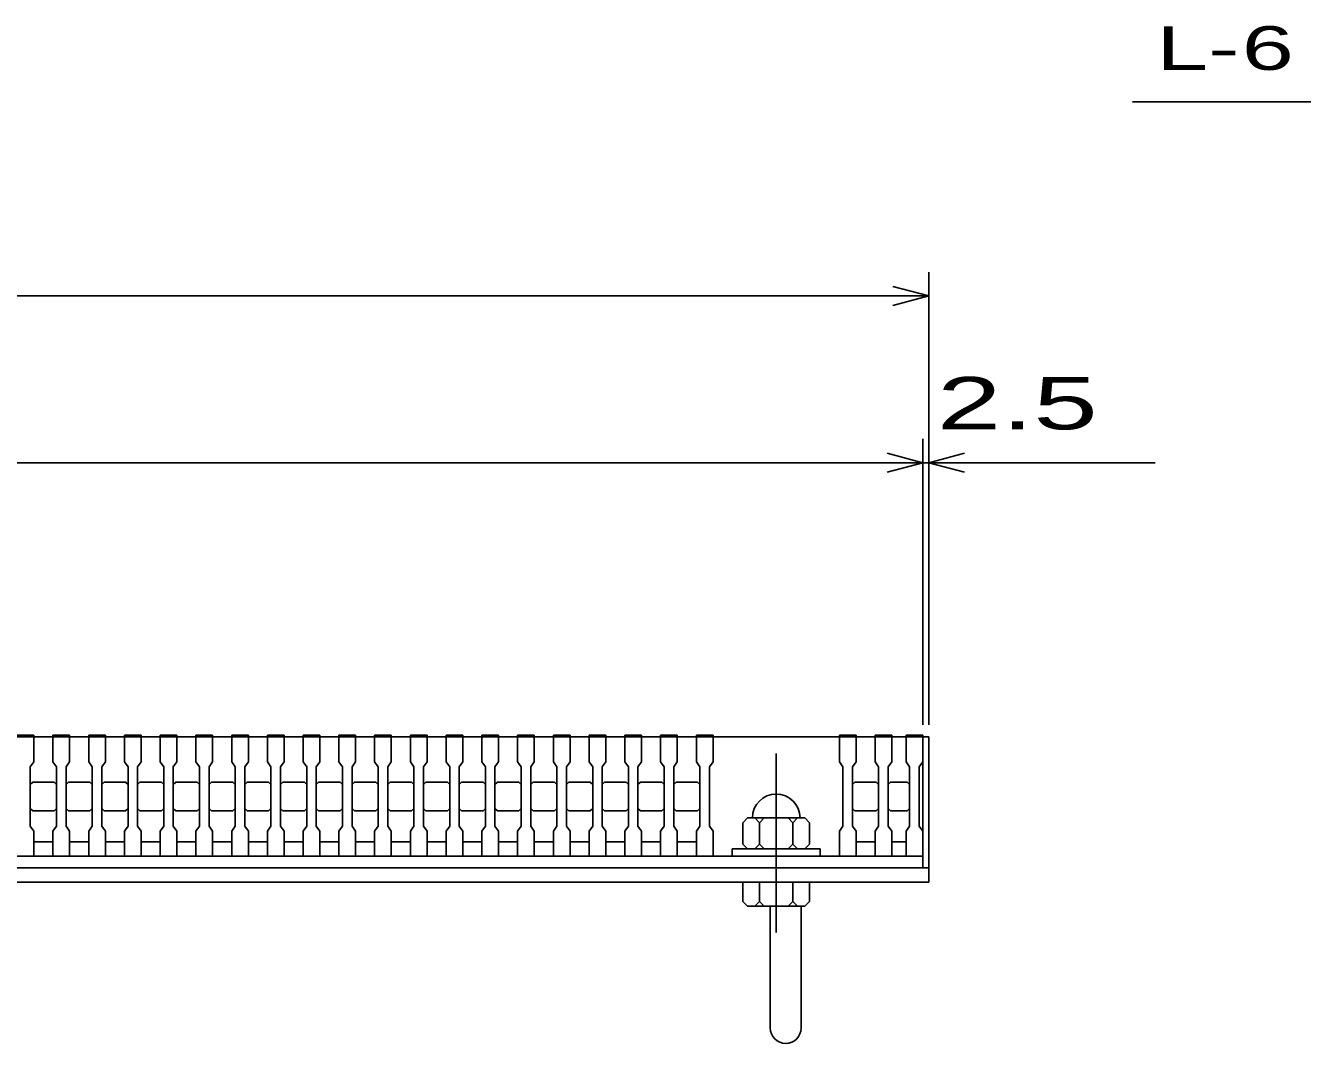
# Model space of a CAD drawing. Units: millimetres, scale not verified. Extents: x -1820 to 1731, y -1282 to 1054.
# Drawn here: x -730 to -194, y -676 to -249 of the extents above; entities that cross this region are included whole.
import ezdxf
from ezdxf.enums import TextEntityAlignment as Align

# ---------------------------------------------------------------- set-up
doc = ezdxf.new("R2010")
doc.units = ezdxf.units.MM
doc.header["$LTSCALE"] = 10
doc.linetypes.add('CHAIN', pattern=[18.5, 12, -1.5, 3.5, -1.5])
for name, color, linetype, lineweight in [('16', 3, 'Continuous', 25), ('19', 6, 'Continuous', 25), ('22', 4, 'Continuous', 25)]:
    doc.layers.add(name, color=color, linetype=linetype, lineweight=lineweight)
doc.styles.add('ベクトル', font='')
doc.styles.get('ベクトル').set_extended_font_data('ベクトル')

msp = doc.modelspace()

# ---------------------------------------------------------------- linework, layer by layer
at = {"layer": '16'}
for p, q in [((-1348, -547.5), (-353, -547.5)), ((-733, -546.8), (-726, -546.8)), ((-726, -547.5), (-733, -547.5)), ((-726, -546.8), (-726, -547.5)), ((-726, -558), (-726, -547.5)), ((-718, -547.5), (-718, -546.8)), ((-718, -546.8), (-711, -546.8)), ((-718, -547.5), (-718, -558)), ((-711, -547.5), (-718, -547.5)), ((-711, -546.8), (-711, -547.5)), ((-711, -558), (-711, -547.5)), ((-703, -547.5), (-703, -546.8)), ((-703, -546.8), (-696, -546.8)), ((-703, -547.5), (-703, -558)), ((-696, -547.5), (-703, -547.5)), ((-696, -546.8), (-696, -547.5)), ((-696, -558), (-696, -547.5)), ((-688, -547.5), (-688, -546.8)), ((-688, -546.8), (-681, -546.8)), ((-688, -547.5), (-688, -558)), ((-681, -547.5), (-688, -547.5)), ((-681, -546.8), (-681, -547.5)), ((-681, -558), (-681, -547.5)), ((-673, -547.5), (-673, -546.8)), ((-673, -546.8), (-666, -546.8)), ((-673, -547.5), (-673, -558)), ((-666, -547.5), (-673, -547.5)), ((-666, -546.8), (-666, -547.5)), ((-666, -558), (-666, -547.5)), ((-658, -547.5), (-658, -546.8)), ((-658, -546.8), (-651, -546.8)), ((-658, -547.5), (-658, -558)), ((-651, -547.5), (-658, -547.5)), ((-651, -546.8), (-651, -547.5)), ((-651, -558), (-651, -547.5)), ((-643, -547.5), (-643, -546.8)), ((-643, -546.8), (-636, -546.8)), ((-643, -547.5), (-643, -558)), ((-636, -547.5), (-643, -547.5)), ((-636, -546.8), (-636, -547.5)), ((-636, -558), (-636, -547.5)), ((-628, -547.5), (-628, -546.8)), ((-628, -546.8), (-621, -546.8)), ((-628, -547.5), (-628, -558)), ((-621, -547.5), (-628, -547.5)), ((-621, -546.8), (-621, -547.5)), ((-621, -558), (-621, -547.5)), ((-613, -547.5), (-613, -546.8)), ((-613, -546.8), (-606, -546.8)), ((-613, -547.5), (-613, -558)), ((-606, -547.5), (-613, -547.5)), ((-606, -546.8), (-606, -547.5)), ((-606, -558), (-606, -547.5)), ((-598, -547.5), (-598, -546.8)), ((-598, -546.8), (-591, -546.8)), ((-598, -547.5), (-598, -558)), ((-591, -547.5), (-598, -547.5)), ((-591, -546.8), (-591, -547.5)), ((-591, -558), (-591, -547.5)), ((-583, -547.5), (-583, -546.8)), ((-583, -546.8), (-576, -546.8)), ((-583, -547.5), (-583, -558)), ((-576, -547.5), (-583, -547.5)), ((-576, -546.8), (-576, -547.5)), ((-576, -558), (-576, -547.5)), ((-568, -547.5), (-568, -546.8)), ((-568, -546.8), (-561, -546.8)), ((-568, -547.5), (-568, -558)), ((-561, -547.5), (-568, -547.5)), ((-561, -546.8), (-561, -547.5)), ((-561, -558), (-561, -547.5)), ((-553, -547.5), (-553, -546.8)), ((-553, -546.8), (-546, -546.8)), ((-553, -547.5), (-553, -558)), ((-546, -547.5), (-553, -547.5)), ((-546, -546.8), (-546, -547.5)), ((-546, -558), (-546, -547.5)), ((-538, -547.5), (-538, -546.8)), ((-538, -546.8), (-531, -546.8)), ((-538, -547.5), (-538, -558)), ((-531, -547.5), (-538, -547.5)), ((-531, -546.8), (-531, -547.5)), ((-531, -558), (-531, -547.5)), ((-523, -547.5), (-523, -546.8)), ((-523, -546.8), (-516, -546.8)), ((-523, -547.5), (-523, -558)), ((-516, -547.5), (-523, -547.5)), ((-516, -546.8), (-516, -547.5)), ((-516, -558), (-516, -547.5)), ((-508, -547.5), (-508, -546.8)), ((-508, -546.8), (-501, -546.8)), ((-508, -547.5), (-508, -558)), ((-501, -547.5), (-508, -547.5)), ((-501, -546.8), (-501, -547.5)), ((-501, -558), (-501, -547.5)), ((-493, -547.5), (-493, -546.8)), ((-493, -546.8), (-486, -546.8)), ((-493, -547.5), (-493, -558)), ((-486, -547.5), (-493, -547.5)), ((-486, -546.8), (-486, -547.5)), ((-486, -558), (-486, -547.5)), ((-478, -547.5), (-478, -546.8)), ((-478, -546.8), (-471, -546.8)), ((-478, -547.5), (-478, -558)), ((-471, -547.5), (-478, -547.5)), ((-471, -546.8), (-471, -547.5)), ((-471, -558), (-471, -547.5)), ((-463, -547.5), (-463, -546.8)), ((-463, -546.8), (-456, -546.8)), ((-463, -547.5), (-463, -558)), ((-456, -547.5), (-463, -547.5)), ((-456, -546.8), (-456, -547.5)), ((-456, -558), (-456, -547.5)), ((-448, -547.5), (-448, -546.8)), ((-448, -546.8), (-441, -546.8)), ((-448, -547.5), (-448, -558)), ((-441, -547.5), (-448, -547.5)), ((-441, -546.8), (-441, -547.5)), ((-441, -558), (-441, -547.5)), ((-441, -547.5), (-388, -547.5)), ((-388, -547.5), (-388, -546.8)), ((-388, -546.8), (-381, -546.8)), ((-388, -547.5), (-388, -558)), ((-381, -547.5), (-388, -547.5)), ((-381, -546.8), (-381, -547.5)), ((-381, -558), (-381, -547.5)), ((-373, -547.5), (-373, -546.8)), ((-373, -546.8), (-366, -546.8)), ((-373, -547.5), (-373, -558)), ((-366, -547.5), (-373, -547.5)), ((-366, -546.8), (-366, -547.5)), ((-366, -558), (-366, -547.5)), ((-360, -547.5), (-360, -546.8)), ((-360, -546.8), (-353, -546.8)), ((-360, -547.5), (-360, -558)), ((-353, -547.5), (-360, -547.5)), ((-353, -546.8), (-353, -547.5)), ((-353, -558), (-353, -547.5)), ((-353, -591.5), (-353, -547.5)), ((-727.5, -560), (-726, -558)), ((-727.5, -585), (-727.5, -560)), ((-718, -558), (-716.5, -560)), ((-716.5, -560), (-716.5, -585)), ((-712.5, -560), (-711, -558)), ((-712.5, -585), (-712.5, -560)), ((-703, -558), (-701.5, -560)), ((-701.5, -560), (-701.5, -585)), ((-697.5, -560), (-696, -558)), ((-697.5, -585), (-697.5, -560)), ((-688, -558), (-686.5, -560)), ((-686.5, -560), (-686.5, -585)), ((-682.5, -560), (-681, -558)), ((-682.5, -585), (-682.5, -560)), ((-673, -558), (-671.5, -560)), ((-671.5, -560), (-671.5, -585)), ((-667.5, -560), (-666, -558)), ((-667.5, -585), (-667.5, -560)), ((-658, -558), (-656.5, -560)), ((-656.5, -560), (-656.5, -585)), ((-652.5, -560), (-651, -558)), ((-652.5, -585), (-652.5, -560)), ((-643, -558), (-641.5, -560)), ((-641.5, -560), (-641.5, -585)), ((-637.5, -560), (-636, -558)), ((-637.5, -585), (-637.5, -560)), ((-628, -558), (-626.5, -560)), ((-626.5, -560), (-626.5, -585)), ((-622.5, -560), (-621, -558)), ((-622.5, -585), (-622.5, -560)), ((-613, -558), (-611.5, -560)), ((-611.5, -560), (-611.5, -585)), ((-607.5, -560), (-606, -558)), ((-607.5, -585), (-607.5, -560)), ((-598, -558), (-596.5, -560)), ((-596.5, -560), (-596.5, -585)), ((-592.5, -560), (-591, -558)), ((-592.5, -585), (-592.5, -560)), ((-583, -558), (-581.5, -560)), ((-581.5, -560), (-581.5, -585)), ((-577.5, -560), (-576, -558)), ((-577.5, -585), (-577.5, -560)), ((-568, -558), (-566.5, -560)), ((-566.5, -560), (-566.5, -585)), ((-562.5, -560), (-561, -558)), ((-562.5, -585), (-562.5, -560)), ((-553, -558), (-551.5, -560)), ((-551.5, -560), (-551.5, -585)), ((-547.5, -560), (-546, -558)), ((-547.5, -585), (-547.5, -560)), ((-538, -558), (-536.5, -560)), ((-536.5, -560), (-536.5, -585)), ((-532.5, -560), (-531, -558)), ((-532.5, -585), (-532.5, -560)), ((-523, -558), (-521.5, -560)), ((-521.5, -560), (-521.5, -585)), ((-517.5, -560), (-516, -558)), ((-517.5, -585), (-517.5, -560)), ((-508, -558), (-506.5, -560)), ((-506.5, -560), (-506.5, -585)), ((-502.5, -560), (-501, -558)), ((-502.5, -585), (-502.5, -560)), ((-493, -558), (-491.5, -560)), ((-491.5, -560), (-491.5, -585)), ((-487.5, -560), (-486, -558)), ((-487.5, -585), (-487.5, -560)), ((-478, -558), (-476.5, -560)), ((-476.5, -560), (-476.5, -585)), ((-472.5, -560), (-471, -558)), ((-472.5, -585), (-472.5, -560)), ((-463, -558), (-461.5, -560)), ((-461.5, -560), (-461.5, -585)), ((-457.5, -560), (-456, -558)), ((-457.5, -585), (-457.5, -560)), ((-448, -558), (-446.5, -560)), ((-446.5, -560), (-446.5, -585)), ((-442.5, -560), (-441, -558)), ((-442.5, -585), (-442.5, -560)), ((-388, -558), (-386.5, -560)), ((-386.5, -560), (-386.5, -585)), ((-382.5, -560), (-381, -558)), ((-382.5, -585), (-382.5, -560)), ((-373, -558), (-371.5, -560)), ((-371.5, -560), (-371.5, -585)), ((-367.5, -560), (-366, -558)), ((-367.5, -585), (-367.5, -560)), ((-360, -558), (-358.5, -560)), ((-358.5, -560), (-358.5, -585)), ((-354.5, -560), (-353, -558)), ((-354.5, -585), (-354.5, -560)), ((-727.5, -567.5), (-726.5, -566.5)), ((-726.5, -566.5), (-717.5, -566.5)), ((-717.5, -566.5), (-716.5, -567.5)), ((-712.5, -567.5), (-711.5, -566.5)), ((-711.5, -566.5), (-702.5, -566.5)), ((-702.5, -566.5), (-701.5, -567.5)), ((-697.5, -567.5), (-696.5, -566.5)), ((-696.5, -566.5), (-687.5, -566.5)), ((-687.5, -566.5), (-686.5, -567.5)), ((-682.5, -567.5), (-681.5, -566.5)), ((-681.5, -566.5), (-672.5, -566.5)), ((-672.5, -566.5), (-671.5, -567.5)), ((-667.5, -567.5), (-666.5, -566.5)), ((-666.5, -566.5), (-657.5, -566.5)), ((-657.5, -566.5), (-656.5, -567.5)), ((-652.5, -567.5), (-651.5, -566.5)), ((-651.5, -566.5), (-642.5, -566.5)), ((-642.5, -566.5), (-641.5, -567.5)), ((-637.5, -567.5), (-636.5, -566.5)), ((-636.5, -566.5), (-627.5, -566.5)), ((-627.5, -566.5), (-626.5, -567.5)), ((-622.5, -567.5), (-621.5, -566.5)), ((-621.5, -566.5), (-612.5, -566.5)), ((-612.5, -566.5), (-611.5, -567.5)), ((-607.5, -567.5), (-606.5, -566.5)), ((-606.5, -566.5), (-597.5, -566.5)), ((-597.5, -566.5), (-596.5, -567.5)), ((-592.5, -567.5), (-591.5, -566.5)), ((-591.5, -566.5), (-582.5, -566.5)), ((-582.5, -566.5), (-581.5, -567.5)), ((-577.5, -567.5), (-576.5, -566.5)), ((-576.5, -566.5), (-567.5, -566.5)), ((-567.5, -566.5), (-566.5, -567.5)), ((-562.5, -567.5), (-561.5, -566.5)), ((-561.5, -566.5), (-552.5, -566.5)), ((-552.5, -566.5), (-551.5, -567.5)), ((-547.5, -567.5), (-546.5, -566.5)), ((-546.5, -566.5), (-537.5, -566.5)), ((-537.5, -566.5), (-536.5, -567.5)), ((-532.5, -567.5), (-531.5, -566.5)), ((-531.5, -566.5), (-522.5, -566.5)), ((-522.5, -566.5), (-521.5, -567.5)), ((-517.5, -567.5), (-516.5, -566.5)), ((-516.5, -566.5), (-507.5, -566.5)), ((-507.5, -566.5), (-506.5, -567.5)), ((-502.5, -567.5), (-501.5, -566.5)), ((-501.5, -566.5), (-492.5, -566.5)), ((-492.5, -566.5), (-491.5, -567.5)), ((-487.5, -567.5), (-486.5, -566.5)), ((-486.5, -566.5), (-477.5, -566.5)), ((-477.5, -566.5), (-476.5, -567.5)), ((-472.5, -567.5), (-471.5, -566.5)), ((-471.5, -566.5), (-462.5, -566.5)), ((-462.5, -566.5), (-461.5, -567.5)), ((-457.5, -567.5), (-456.5, -566.5)), ((-456.5, -566.5), (-447.5, -566.5)), ((-447.5, -566.5), (-446.5, -567.5)), ((-382.5, -567.5), (-381.5, -566.5)), ((-381.5, -566.5), (-372.5, -566.5)), ((-372.5, -566.5), (-371.5, -567.5)), ((-367.5, -567.5), (-366.5, -566.5)), ((-366.5, -566.5), (-359.5, -566.5)), ((-359.5, -566.5), (-358.5, -567.5)), ((-726.5, -578.5), (-727.5, -577.5)), ((-717.5, -578.5), (-726.5, -578.5)), ((-716.5, -577.5), (-717.5, -578.5)), ((-711.5, -578.5), (-712.5, -577.5)), ((-702.5, -578.5), (-711.5, -578.5)), ((-701.5, -577.5), (-702.5, -578.5)), ((-696.5, -578.5), (-697.5, -577.5)), ((-687.5, -578.5), (-696.5, -578.5)), ((-686.5, -577.5), (-687.5, -578.5)), ((-681.5, -578.5), (-682.5, -577.5)), ((-672.5, -578.5), (-681.5, -578.5)), ((-671.5, -577.5), (-672.5, -578.5)), ((-666.5, -578.5), (-667.5, -577.5)), ((-657.5, -578.5), (-666.5, -578.5)), ((-656.5, -577.5), (-657.5, -578.5)), ((-651.5, -578.5), (-652.5, -577.5)), ((-642.5, -578.5), (-651.5, -578.5)), ((-641.5, -577.5), (-642.5, -578.5)), ((-636.5, -578.5), (-637.5, -577.5)), ((-627.5, -578.5), (-636.5, -578.5)), ((-626.5, -577.5), (-627.5, -578.5)), ((-621.5, -578.5), (-622.5, -577.5)), ((-612.5, -578.5), (-621.5, -578.5)), ((-611.5, -577.5), (-612.5, -578.5)), ((-606.5, -578.5), (-607.5, -577.5)), ((-597.5, -578.5), (-606.5, -578.5)), ((-596.5, -577.5), (-597.5, -578.5)), ((-591.5, -578.5), (-592.5, -577.5)), ((-582.5, -578.5), (-591.5, -578.5)), ((-581.5, -577.5), (-582.5, -578.5)), ((-576.5, -578.5), (-577.5, -577.5)), ((-567.5, -578.5), (-576.5, -578.5)), ((-566.5, -577.5), (-567.5, -578.5)), ((-561.5, -578.5), (-562.5, -577.5)), ((-552.5, -578.5), (-561.5, -578.5)), ((-551.5, -577.5), (-552.5, -578.5)), ((-546.5, -578.5), (-547.5, -577.5)), ((-537.5, -578.5), (-546.5, -578.5)), ((-536.5, -577.5), (-537.5, -578.5)), ((-531.5, -578.5), (-532.5, -577.5)), ((-522.5, -578.5), (-531.5, -578.5)), ((-521.5, -577.5), (-522.5, -578.5)), ((-516.5, -578.5), (-517.5, -577.5)), ((-507.5, -578.5), (-516.5, -578.5)), ((-506.5, -577.5), (-507.5, -578.5)), ((-501.5, -578.5), (-502.5, -577.5)), ((-492.5, -578.5), (-501.5, -578.5)), ((-491.5, -577.5), (-492.5, -578.5)), ((-486.5, -578.5), (-487.5, -577.5)), ((-477.5, -578.5), (-486.5, -578.5)), ((-476.5, -577.5), (-477.5, -578.5)), ((-471.5, -578.5), (-472.5, -577.5)), ((-462.5, -578.5), (-471.5, -578.5)), ((-461.5, -577.5), (-462.5, -578.5)), ((-456.5, -578.5), (-457.5, -577.5)), ((-447.5, -578.5), (-456.5, -578.5)), ((-446.5, -577.5), (-447.5, -578.5)), ((-381.5, -578.5), (-382.5, -577.5)), ((-372.5, -578.5), (-381.5, -578.5)), ((-371.5, -577.5), (-372.5, -578.5)), ((-366.5, -578.5), (-367.5, -577.5)), ((-359.5, -578.5), (-366.5, -578.5)), ((-358.5, -577.5), (-359.5, -578.5)), ((-426.5, -581.5), (-428.5, -583.5)), ((-428.5, -583.5), (-428.5, -592.5)), ((-402.5, -581.5), (-426.5, -581.5)), ((-421.5, -583.5), (-423.5, -581.5)), ((-419.5, -581.5), (-421.5, -583.5)), ((-421.5, -592.5), (-421.5, -583.5)), ((-407.5, -583.5), (-409.5, -581.5)), ((-405.5, -581.5), (-407.5, -583.5)), ((-407.5, -592.5), (-407.5, -583.5)), ((-400.5, -583.5), (-402.5, -581.5)), ((-400.5, -592.5), (-400.5, -583.5)), ((-726, -587), (-727.5, -585)), ((-726, -597.5), (-726, -587)), ((-716.5, -585), (-718, -587)), ((-718, -587), (-718, -597.5)), ((-711, -587), (-712.5, -585)), ((-711, -597.5), (-711, -587)), ((-701.5, -585), (-703, -587)), ((-703, -587), (-703, -597.5)), ((-696, -587), (-697.5, -585)), ((-696, -597.5), (-696, -587)), ((-686.5, -585), (-688, -587)), ((-688, -587), (-688, -597.5)), ((-681, -587), (-682.5, -585)), ((-681, -597.5), (-681, -587)), ((-671.5, -585), (-673, -587)), ((-673, -587), (-673, -597.5)), ((-666, -587), (-667.5, -585)), ((-666, -597.5), (-666, -587)), ((-656.5, -585), (-658, -587)), ((-658, -587), (-658, -597.5)), ((-651, -587), (-652.5, -585)), ((-651, -597.5), (-651, -587)), ((-641.5, -585), (-643, -587)), ((-643, -587), (-643, -597.5)), ((-636, -587), (-637.5, -585)), ((-636, -597.5), (-636, -587)), ((-626.5, -585), (-628, -587)), ((-628, -587), (-628, -597.5)), ((-621, -587), (-622.5, -585)), ((-621, -597.5), (-621, -587)), ((-611.5, -585), (-613, -587)), ((-613, -587), (-613, -597.5)), ((-606, -587), (-607.5, -585)), ((-606, -597.5), (-606, -587)), ((-596.5, -585), (-598, -587)), ((-598, -587), (-598, -597.5)), ((-591, -587), (-592.5, -585)), ((-591, -597.5), (-591, -587)), ((-581.5, -585), (-583, -587)), ((-583, -587), (-583, -597.5)), ((-576, -587), (-577.5, -585)), ((-576, -597.5), (-576, -587)), ((-566.5, -585), (-568, -587)), ((-568, -587), (-568, -597.5)), ((-561, -587), (-562.5, -585)), ((-561, -597.5), (-561, -587)), ((-551.5, -585), (-553, -587)), ((-553, -587), (-553, -597.5)), ((-546, -587), (-547.5, -585)), ((-546, -597.5), (-546, -587)), ((-536.5, -585), (-538, -587)), ((-538, -587), (-538, -597.5)), ((-531, -587), (-532.5, -585)), ((-531, -597.5), (-531, -587)), ((-521.5, -585), (-523, -587)), ((-523, -587), (-523, -597.5)), ((-516, -587), (-517.5, -585)), ((-516, -597.5), (-516, -587)), ((-506.5, -585), (-508, -587)), ((-508, -587), (-508, -597.5)), ((-501, -587), (-502.5, -585)), ((-501, -597.5), (-501, -587)), ((-491.5, -585), (-493, -587)), ((-493, -587), (-493, -597.5)), ((-486, -587), (-487.5, -585)), ((-486, -597.5), (-486, -587)), ((-476.5, -585), (-478, -587)), ((-478, -587), (-478, -597.5)), ((-471, -587), (-472.5, -585)), ((-471, -597.5), (-471, -587)), ((-461.5, -585), (-463, -587)), ((-463, -587), (-463, -597.5)), ((-456, -587), (-457.5, -585)), ((-456, -597.5), (-456, -587)), ((-446.5, -585), (-448, -587)), ((-448, -587), (-448, -597.5)), ((-441, -587), (-442.5, -585)), ((-441, -597.5), (-441, -587)), ((-386.5, -585), (-388, -587)), ((-388, -587), (-388, -597.5)), ((-381, -587), (-382.5, -585)), ((-381, -597.5), (-381, -587)), ((-371.5, -585), (-373, -587)), ((-373, -587), (-373, -597.5)), ((-366, -587), (-367.5, -585)), ((-366, -597.5), (-366, -587)), ((-358.5, -585), (-360, -587)), ((-360, -587), (-360, -597.5)), ((-353, -587), (-354.5, -585)), ((-353, -597.5), (-353, -587)), ((-726, -591.5), (-718, -591.5)), ((-711, -591.5), (-703, -591.5)), ((-696, -591.5), (-688, -591.5)), ((-681, -591.5), (-673, -591.5)), ((-666, -591.5), (-658, -591.5)), ((-651, -591.5), (-643, -591.5)), ((-636, -591.5), (-628, -591.5)), ((-621, -591.5), (-613, -591.5)), ((-606, -591.5), (-598, -591.5)), ((-591, -591.5), (-583, -591.5)), ((-576, -591.5), (-568, -591.5)), ((-561, -591.5), (-553, -591.5)), ((-546, -591.5), (-538, -591.5)), ((-531, -591.5), (-523, -591.5)), ((-516, -591.5), (-508, -591.5)), ((-501, -591.5), (-493, -591.5)), ((-486, -591.5), (-478, -591.5)), ((-471, -591.5), (-463, -591.5)), ((-456, -591.5), (-448, -591.5)), ((-433, -597.5), (-433, -594.5)), ((-433, -594.5), (-396, -594.5)), ((-428.5, -592.5), (-426.5, -594.5)), ((-423.5, -594.5), (-421.5, -592.5)), ((-421.5, -592.5), (-419.5, -594.5)), ((-409.5, -594.5), (-407.5, -592.5)), ((-407.5, -592.5), (-405.5, -594.5)), ((-402.5, -594.5), (-400.5, -592.5)), ((-396, -594.5), (-396, -597.5)), ((-381, -591.5), (-373, -591.5)), ((-366, -591.5), (-360, -591.5)), ((-1348, -597.5), (-353, -597.5)), ((-733, -597.5), (-726, -597.5)), ((-718, -597.5), (-711, -597.5)), ((-703, -597.5), (-696, -597.5)), ((-688, -597.5), (-681, -597.5)), ((-673, -597.5), (-666, -597.5)), ((-658, -597.5), (-651, -597.5)), ((-643, -597.5), (-636, -597.5)), ((-628, -597.5), (-621, -597.5)), ((-613, -597.5), (-606, -597.5)), ((-598, -597.5), (-591, -597.5)), ((-583, -597.5), (-576, -597.5)), ((-568, -597.5), (-561, -597.5)), ((-553, -597.5), (-546, -597.5)), ((-538, -597.5), (-531, -597.5)), ((-523, -597.5), (-516, -597.5)), ((-508, -597.5), (-501, -597.5)), ((-493, -597.5), (-486, -597.5)), ((-478, -597.5), (-471, -597.5)), ((-463, -597.5), (-456, -597.5)), ((-448, -597.5), (-441, -597.5)), ((-388, -597.5), (-441, -597.5)), ((-396, -597.5), (-433, -597.5)), ((-388, -597.5), (-381, -597.5)), ((-373, -597.5), (-366, -597.5)), ((-360, -597.5), (-353, -597.5)), ((-353, -597.5), (-353, -602.5)), ((-353, -602.5), (-1348, -602.5))]:
    msp.add_line(p, q, dxfattribs=at)
at = {"layer": '16', "linetype": 'CHAIN'}
msp.add_line((-414.5, -554.5), (-414.5, -629.5), dxfattribs=at)
at = {"layer": '16'}
msp.add_arc((-414.5, -581.5), 10, 0, 180, dxfattribs=at)
at = {"layer": '19'}
for p, q in [((-353, -547.5), (-350.5, -547.5)), ((-350.5, -547.5), (-350.5, -602.5)), ((-1350.5, -602.5), (-350.5, -602.5)), ((-350.5, -602.5), (-350.5, -608.5)), ((-350.5, -608.5), (-1350.5, -608.5)), ((-428.5, -616.5), (-428.5, -608.5)), ((-428.5, -608.5), (-400.5, -608.5)), ((-421.5, -616.5), (-421.5, -608.5)), ((-407.5, -616.5), (-407.5, -608.5)), ((-400.5, -616.5), (-400.5, -608.5)), ((-428.5, -616.5), (-426.5, -618.5)), ((-426.5, -618.5), (-402.5, -618.5)), ((-421.5, -616.5), (-423.5, -618.5)), ((-419.5, -618.5), (-421.5, -616.5)), ((-417, -669.61), (-417, -618.5)), ((-407.5, -616.5), (-409.5, -618.5)), ((-405.5, -618.5), (-407.5, -616.5)), ((-404, -669.61), (-404, -618.5)), ((-402.5, -618.5), (-400.5, -616.5))]:
    msp.add_line(p, q, dxfattribs=at)
msp.add_arc((-410.5, -669.61), 6.5, 180, 0, dxfattribs=at)
at = {"layer": '22'}
for p, q in [((-265, -281), (-65, -281)), ((-350.5, -542.5), (-350.5, -352.5)), ((-350.5, -362.5), (-365.5, -358.5)), ((-1350.5, -362.5), (-350.5, -362.5)), ((-365.5, -366.5), (-350.5, -362.5)), ((-353, -542.5), (-353, -422.5)), ((-350.5, -542.5), (-350.5, -422.5)), ((-353, -432.5), (-368, -428.5)), ((-350.5, -432.5), (-335.5, -428.5)), ((-1348, -432.5), (-353, -432.5)), ((-368, -436.5), (-353, -432.5)), ((-353, -432.5), (-350.5, -432.5)), ((-335.5, -436.5), (-350.5, -432.5)), ((-350.5, -432.5), (-255.5, -432.5))]:
    msp.add_line(p, q, dxfattribs=at)

# ---------------------------------------------------------------- texts
at = {"layer": '22', "color": 2, "style": 'ベクトル'}
for s, height, width, p in [('L-', 18.33, 1.6, (-255, -258.5)), (' 6 ', 18.33, 1.6, (-230, -258.5)), (' 2.5 ', 21.99, 1.65, (-360.5, -407.5))]:
    msp.add_text(s, height=height, dxfattribs=dict(at, width=width)).set_placement(p, align=Align.MIDDLE_LEFT)

doc.saveas('drawing.dxf')
